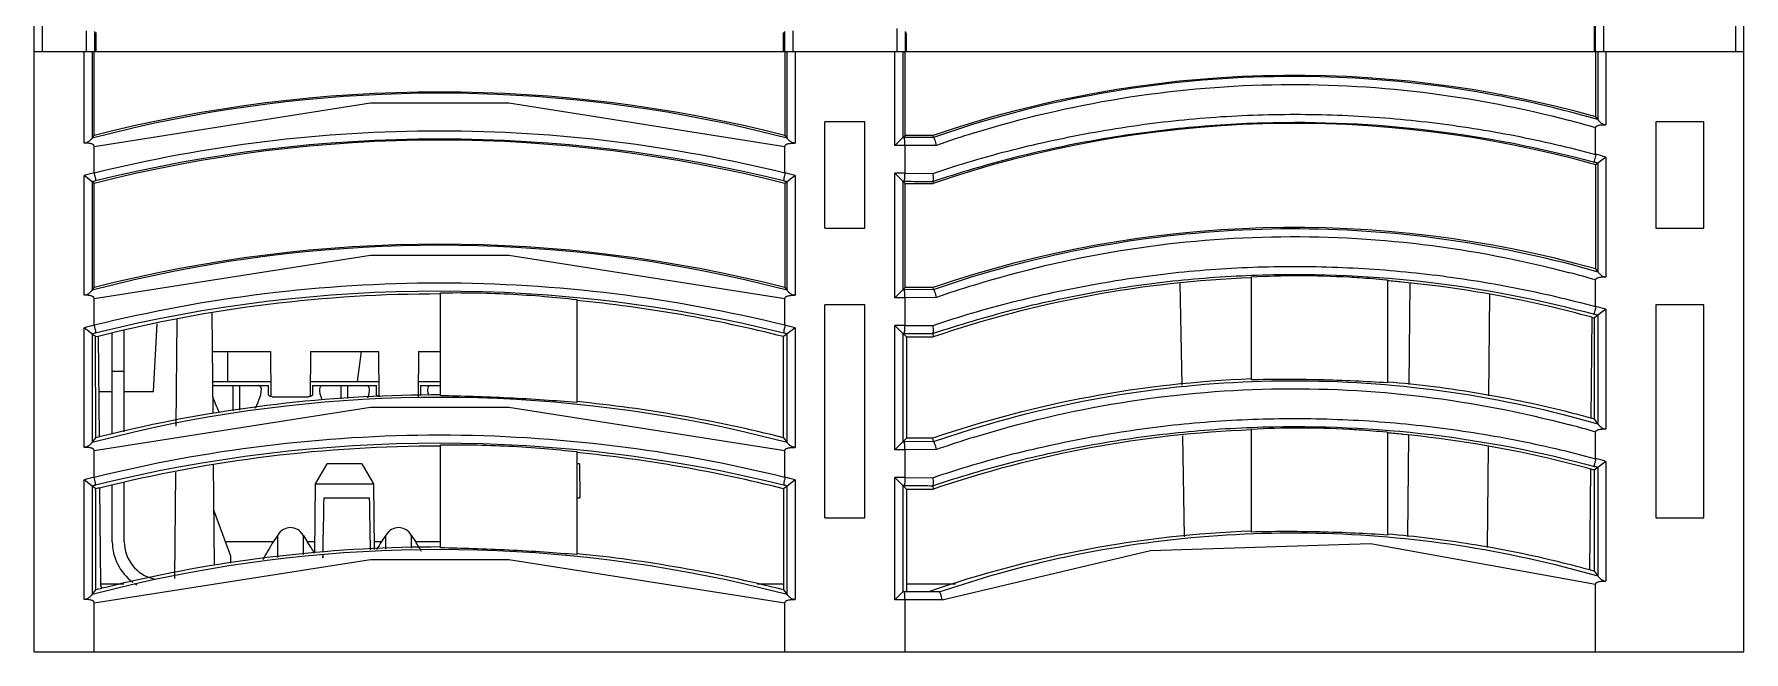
# Model space of a CAD drawing. Header units: millimetres. Extents: x 8.5 to 51.2, y 5.9 to 75.9.
# Drawn here: x 8.5 to 51.2, y 5.89 to 21.32 of the extents above; entities that cross this region are included whole.
import ezdxf

# ---------------------------------------------------------------- set-up
doc = ezdxf.new("R2010")
doc.units = ezdxf.units.MM
doc.header["$LTSCALE"] = 5.363944
doc.layers.get('0').update_dxf_attribs({"linetype": 'CONTINUOUS'})

msp = doc.modelspace()

# ---------------------------------------------------------------- linework, layer by layer
at = {"color": 7}
for p, q in [((50.997, 20.892), (50.997, 52.033)), ((51.197, 5.892), (51.197, 51.834)), ((8.497, 5.892), (8.497, 33.993)), ((8.697, 33.993), (8.697, 20.892)), ((47.461, 21.831), (47.461, 20.892)), ((47.494, 20.892), (47.494, 21.855)), ((47.694, 21.866), (47.694, 20.892)), ((9.8, 20.892), (9.8, 21.405)), ((10, 21.389), (10, 20.892)), ((10.033, 21.364), (10.033, 20.892)), ((27.211, 20.892), (27.211, 21.364)), ((27.244, 20.892), (27.244, 21.389)), ((27.444, 21.405), (27.444, 20.892)), ((30.05, 20.892), (30.05, 21.463)), ((30.251, 21.389), (30.25, 20.892)), ((30.283, 20.892), (30.283, 21.356)), ((8.497, 20.892), (51.197, 20.892)), ((9.743, 18.6), (9.743, 20.892)), ((9.943, 20.892), (9.943, 18.723)), ((9.997, 18.792), (9.997, 20.892)), ((27.247, 20.892), (27.247, 18.792)), ((27.301, 18.723), (27.301, 20.892)), ((27.501, 20.892), (27.501, 18.6)), ((29.993, 18.538), (29.993, 20.892)), ((30.193, 20.892), (30.193, 18.738)), ((30.247, 18.792), (30.247, 20.892)), ((47.497, 20.892), (47.497, 19.258)), ((47.551, 20.892), (47.551, 19.187)), ((47.751, 20.892), (47.751, 19.058)), ((20.35, 19.602), (27.247, 18.518)), ((47.55, 19.187), (46.878, 19.372)), ((47.497, 19.258), (47.551, 19.187)), ((9.943, 18.723), (9.997, 18.792)), ((10.994, 18.982), (9.944, 18.723)), ((27.301, 18.723), (26.25, 18.982)), ((27.247, 18.792), (27.301, 18.723)), ((29.247, 19.132), (28.247, 19.132)), ((28.247, 16.472), (28.247, 19.132)), ((29.247, 16.472), (29.247, 19.132)), ((30.193, 18.738), (30.247, 18.792)), ((30.947, 18.792), (30.247, 18.792)), ((30.955, 18.743), (30.947, 18.792)), ((31.936, 19.064), (30.955, 18.743)), ((47.497, 18.322), (47.497, 18.981)), ((50.197, 19.132), (48.997, 19.132)), ((48.997, 19.132), (48.997, 16.472)), ((50.197, 16.472), (50.197, 19.132)), ((9.997, 17.854), (9.997, 18.518)), ((27.247, 17.854), (27.247, 18.518)), ((30.193, 18.738), (29.993, 18.538)), ((30.247, 18.538), (29.993, 18.538)), ((30.193, 18.738), (30.224, 18.738)), ((30.957, 18.743), (30.224, 18.738)), ((31.03, 18.543), (30.247, 18.538)), ((30.247, 17.846), (30.247, 18.538)), ((47.509, 18.067), (47.497, 18.058)), ((47.497, 18.058), (47.497, 15.458)), ((47.551, 18.099), (47.509, 18.067)), ((47.751, 18.25), (47.551, 18.099)), ((47.551, 18.099), (47.551, 15.387)), ((47.751, 18.25), (47.751, 15.258)), ((9.943, 17.634), (9.743, 17.789)), ((9.743, 14.8), (9.743, 17.789)), ((9.943, 17.634), (9.943, 14.923)), ((9.997, 17.592), (9.943, 17.634)), ((9.997, 14.992), (9.997, 17.592)), ((27.301, 17.634), (27.247, 17.592)), ((27.247, 17.592), (27.247, 14.992)), ((27.501, 17.789), (27.301, 17.634)), ((27.301, 14.923), (27.301, 17.634)), ((27.501, 17.789), (27.501, 14.8)), ((30.247, 17.846), (29.993, 17.846)), ((29.993, 14.738), (29.993, 17.846)), ((30.193, 17.646), (29.993, 17.846)), ((30.224, 17.646), (30.193, 17.646)), ((30.193, 17.646), (30.247, 17.592)), ((30.193, 17.646), (30.193, 14.938)), ((30.247, 17.846), (30.948, 17.842)), ((30.247, 17.592), (30.947, 17.592)), ((30.247, 14.992), (30.247, 17.592)), ((30.939, 17.642), (30.947, 17.592)), ((28.247, 16.472), (29.247, 16.472)), ((48.997, 16.472), (50.197, 16.472)), ((20.35, 15.802), (27.247, 14.718)), ((46.878, 15.572), (47.55, 15.387)), ((47.497, 15.458), (47.551, 15.387)), ((9.943, 14.923), (9.997, 14.992)), ((10.994, 15.182), (9.944, 14.923)), ((27.301, 14.923), (26.25, 15.182)), ((27.247, 14.992), (27.301, 14.923)), ((30.247, 14.992), (30.193, 14.938)), ((30.947, 14.992), (30.247, 14.992)), ((30.955, 14.943), (30.947, 14.992)), ((30.955, 14.943), (31.936, 15.264)), ((37.113, 15.099), (37.157, 12.555)), ((38.897, 12.685), (38.897, 15.258)), ((42.269, 15.184), (42.297, 15.181)), ((42.297, 15.181), (42.297, 12.609)), ((42.842, 12.568), (42.864, 15.095)), ((47.497, 14.522), (47.497, 15.181)), ((9.997, 14.054), (9.997, 14.718)), ((18.647, 12.288), (18.647, 14.86)), ((22.047, 14.692), (22.047, 12.12)), ((27.247, 14.054), (27.247, 14.718)), ((29.247, 14.562), (28.247, 14.562)), ((28.247, 9.242), (28.247, 14.562)), ((29.247, 9.242), (29.247, 14.562)), ((30.193, 14.938), (29.993, 14.738)), ((30.247, 14.738), (29.993, 14.738)), ((30.193, 14.938), (30.224, 14.938)), ((30.957, 14.943), (30.224, 14.938)), ((31.03, 14.743), (30.247, 14.738)), ((30.247, 14.046), (30.247, 14.738)), ((44.844, 14.814), (44.822, 12.29)), ((50.197, 14.562), (48.997, 14.562)), ((48.997, 14.562), (48.997, 9.242)), ((50.197, 9.242), (50.197, 14.562)), ((12.056, 14.19), (12.033, 11.526)), ((12.936, 14.372), (12.958, 11.848)), ((47.4, 14.249), (47.378, 11.728)), ((47.4, 14.249), (47.443, 14.237)), ((47.443, 14.237), (47.462, 14.231)), ((47.462, 14.231), (47.461, 11.705)), ((47.491, 14.254), (47.462, 14.231)), ((47.551, 14.299), (47.491, 14.254)), ((47.751, 14.45), (47.551, 14.299)), ((47.551, 14.299), (47.551, 11.587)), ((47.751, 14.45), (47.751, 11.458)), ((9.973, 13.811), (9.743, 13.989)), ((9.743, 11), (9.743, 13.989)), ((9.943, 13.834), (9.943, 11.123)), ((10.032, 13.765), (9.973, 13.811)), ((10.032, 13.765), (10.098, 13.781)), ((10.033, 11.238), (10.032, 13.765)), ((10.098, 13.781), (10.12, 11.26)), ((10.447, 11.328), (10.447, 13.854)), ((10.747, 11.391), (10.747, 13.917)), ((11.476, 12.392), (11.569, 14.088)), ((27.211, 11.238), (27.212, 13.765)), ((27.301, 13.834), (27.212, 13.765)), ((27.501, 13.989), (27.301, 13.834)), ((27.301, 11.123), (27.301, 13.834)), ((27.501, 13.989), (27.501, 11)), ((30.247, 14.046), (29.993, 14.046)), ((29.993, 10.938), (29.993, 14.046)), ((30.193, 13.846), (29.993, 14.046)), ((30.224, 13.846), (30.193, 13.846)), ((30.193, 13.846), (30.282, 13.757)), ((30.193, 13.846), (30.193, 11.138)), ((30.247, 14.046), (30.948, 14.042)), ((30.282, 13.757), (30.953, 13.757)), ((30.282, 13.757), (30.283, 11.228)), ((30.939, 13.842), (30.953, 13.757)), ((12.945, 13.392), (14.397, 13.392)), ((13.323, 13.392), (13.326, 12.642)), ((14.397, 13.392), (14.407, 12.264)), ((15.397, 13.392), (15.387, 12.264)), ((15.397, 13.392), (17.097, 13.392)), ((16.662, 13.392), (16.562, 12.642)), ((17.097, 13.392), (17.107, 12.264)), ((18.097, 13.392), (18.087, 12.264)), ((18.097, 13.392), (18.647, 13.392)), ((10.747, 12.892), (10.447, 12.892)), ((10.11, 12.392), (10.447, 12.392)), ((10.747, 12.392), (11.476, 12.392)), ((12.951, 12.642), (14.404, 12.642)), ((12.952, 12.542), (14.347, 12.542)), ((13.468, 11.91), (13.468, 12.542)), ((13.626, 12.542), (13.626, 11.93)), ((14.347, 12.316), (14.347, 12.542)), ((15.39, 12.642), (17.104, 12.642)), ((15.447, 12.542), (17.047, 12.542)), ((15.447, 12.542), (15.447, 12.316)), ((16.168, 12.21), (16.168, 12.542)), ((16.326, 12.542), (16.326, 12.217)), ((17.047, 12.316), (17.047, 12.542)), ((18.09, 12.642), (18.647, 12.642)), ((18.147, 12.542), (18.647, 12.542)), ((18.147, 12.542), (18.147, 12.316)), ((14.447, 12.265), (15.347, 12.265)), ((20.35, 12.002), (27.247, 10.918)), ((46.878, 11.772), (47.55, 11.587)), ((47.461, 11.705), (47.551, 11.587)), ((9.943, 11.123), (10.033, 11.238)), ((10.994, 11.382), (9.944, 11.123)), ((10.12, 11.26), (10.033, 11.238)), ((27.301, 11.123), (26.25, 11.382)), ((27.211, 11.238), (27.301, 11.123)), ((29.993, 10.938), (30.193, 11.138)), ((30.283, 11.228), (30.193, 11.138)), ((30.193, 11.138), (30.224, 11.138)), ((30.957, 11.143), (30.224, 11.138)), ((30.941, 11.228), (30.283, 11.228)), ((30.955, 11.143), (30.941, 11.228)), ((30.955, 11.143), (31.936, 11.464)), ((37.179, 11.286), (37.223, 8.761)), ((38.897, 8.885), (38.897, 11.458)), ((42.269, 11.384), (42.297, 11.381)), ((42.297, 11.381), (42.297, 8.809)), ((42.809, 8.773), (42.831, 11.298)), ((47.497, 10.722), (47.497, 11.381)), ((9.997, 10.254), (9.997, 10.918)), ((18.647, 8.488), (18.647, 11.06)), ((22.047, 10.892), (22.047, 8.32)), ((27.247, 10.254), (27.247, 10.918)), ((30.247, 10.938), (29.993, 10.938)), ((31.03, 10.943), (30.247, 10.938)), ((30.247, 10.246), (30.247, 10.938)), ((44.811, 11.02), (44.789, 8.497)), ((12.023, 10.382), (12, 7.722)), ((12.969, 10.576), (12.991, 8.054)), ((15.521, 10.092), (15.815, 10.592)), ((16.679, 10.592), (15.815, 10.592)), ((16.679, 10.592), (16.973, 10.092)), ((22.119, 10.592), (22.047, 10.592)), ((22.119, 10.592), (22.127, 9.742)), ((47.367, 10.457), (47.345, 7.938)), ((47.442, 10.436), (47.461, 10.431)), ((47.461, 10.431), (47.46, 7.907)), ((47.491, 10.453), (47.461, 10.431)), ((47.551, 10.499), (47.491, 10.453)), ((47.751, 10.65), (47.551, 10.499)), ((47.551, 10.499), (47.551, 7.787)), ((47.751, 10.65), (47.751, 7.658)), ((9.943, 10.034), (9.743, 10.189)), ((9.743, 7.2), (9.743, 10.189)), ((9.943, 10.034), (9.943, 7.323)), ((10.003, 9.987), (9.943, 10.034)), ((10.033, 9.964), (10.003, 9.987)), ((10.034, 7.439), (10.033, 9.964)), ((10.131, 9.989), (10.152, 7.59)), ((10.447, 8.642), (10.447, 10.054)), ((10.747, 8.642), (10.747, 10.117)), ((15.505, 8.361), (15.521, 10.092)), ((15.521, 10.092), (16.973, 10.092)), ((16.973, 10.092), (16.988, 8.445)), ((27.211, 9.964), (27.21, 7.439)), ((27.301, 10.034), (27.211, 9.964)), ((27.501, 10.189), (27.301, 10.034)), ((27.301, 7.323), (27.301, 10.034)), ((27.501, 10.189), (27.501, 7.2)), ((30.247, 10.246), (29.993, 10.246)), ((29.993, 7.192), (29.993, 10.246)), ((30.193, 10.046), (29.993, 10.246)), ((30.224, 10.046), (30.193, 10.046)), ((30.193, 10.046), (30.283, 9.956)), ((30.193, 10.046), (30.193, 7.392)), ((30.247, 10.246), (30.948, 10.242)), ((30.283, 9.956), (30.953, 9.956)), ((30.283, 9.956), (30.284, 7.392)), ((30.939, 10.042), (30.953, 9.956)), ((12.979, 9.44), (13.397, 8.292)), ((15.737, 9.742), (16.875, 9.742)), ((22.047, 9.742), (22.127, 9.742)), ((28.247, 9.242), (29.247, 9.242)), ((48.997, 9.242), (50.197, 9.242)), ((13.268, 8.646), (14.475, 8.646)), ((14.58, 8.809), (14.475, 8.646)), ((14.58, 8.248), (14.58, 8.809)), ((15.214, 8.809), (15.319, 8.646)), ((15.214, 8.809), (15.214, 8.326)), ((15.319, 8.646), (15.508, 8.646)), ((16.986, 8.646), (17.175, 8.646)), ((17.28, 8.809), (17.175, 8.646)), ((17.28, 8.456), (17.28, 8.809)), ((17.914, 8.809), (18.019, 8.646)), ((17.914, 8.809), (17.914, 8.481)), ((18.019, 8.646), (18.647, 8.646)), ((41.869, 8.594), (47.497, 7.581)), ((13.397, 8.292), (13.397, 8.104)), ((15.709, 8.238), (15.711, 8.316)), ((15.711, 8.239), (15.711, 8.316)), ((20.35, 8.202), (27.247, 7.118)), ((31.098, 7.392), (32.365, 7.791)), ((46.449, 8.081), (47.55, 7.787)), ((47.46, 7.907), (47.49, 7.867)), ((47.49, 7.867), (47.551, 7.787)), ((9.943, 7.323), (10.034, 7.439)), ((10.994, 7.582), (9.944, 7.323)), ((10.152, 7.59), (10.733, 7.59)), ((27.301, 7.323), (26.25, 7.582)), ((26.553, 7.589), (27.21, 7.589)), ((27.21, 7.439), (27.301, 7.323)), ((29.993, 7.192), (30.193, 7.392)), ((31.098, 7.392), (30.193, 7.392)), ((30.284, 7.589), (31.507, 7.589)), ((47.497, 5.892), (47.497, 7.581)), ((9.997, 5.892), (9.997, 7.118)), ((27.247, 5.892), (27.247, 7.118)), ((31.172, 7.192), (29.993, 7.192)), ((30.247, 5.892), (30.247, 7.192)), ((8.497, 5.892), (51.197, 5.892))]:
    msp.add_line(p, q, dxfattribs=at)
for points in [[(9.997, 18.518), (16.894, 19.602), (20.35, 19.602)], [(9.997, 14.718), (16.894, 15.802), (20.35, 15.802)], [(9.997, 10.918), (16.894, 12.002), (20.35, 12.002)], [(31.172, 7.192), (36.38, 8.426), (41.869, 8.594)], [(9.997, 7.118), (16.894, 8.202), (20.35, 8.202)]]:
    msp.add_lwpolyline(points, dxfattribs=at)
for centre, radius, start, end in [((39.972, -7.608), 27.9, 74.3527, 108.8732), ((39.951, -7.09), 27.354, 75.3311, 89.9563), ((18.622, -15.046), 34.92, 75.7003, 104.2997), ((18.622, -14.235), 34.082, 77.067, 102.9331), ((39.972, -8.808), 27.9, 74.3527, 108.8732), ((39.968, -6.901), 26.968, 107.2455, 109.354), ((39.941, -6.842), 26.906, 73.6897, 75.1107), ((18.622, -16.246), 34.92, 75.7003, 104.2997), ((18.622, -17.122), 35.823, 76.1112, 103.8888), ((39.972, -8.808), 27.954, 74.269, 74.4485), ((39.972, -8.808), 28.154, 73.9607, 74.4973), ((18.622, -16.246), 35.174, 104.1943, 104.6211), ((18.622, -16.246), 34.974, 104.2332, 104.3682), ((18.622, -16.246), 34.974, 75.6318, 75.7668), ((18.622, -16.246), 35.174, 75.3789, 75.8057), ((39.972, -11.408), 27.9, 74.3527, 108.8732), ((18.622, -18.846), 34.92, 75.7003, 104.2997), ((18.622, -18.035), 34.082, 77.067, 102.9331), ((39.968, -10.701), 26.968, 107.2473, 109.354), ((39.956, -12.797), 28.055, 84.4718, 85.2127), ((39.988, -12.509), 27.765, 76.8287, 84.4811), ((39.941, -10.642), 26.906, 73.6897, 75.1109), ((18.622, -20.922), 35.823, 76.1112, 103.8888), ((39.937, -12.726), 27.988, 74.5352, 76.8278), ((39.972, -12.608), 28.154, 73.9607, 74.4973), ((39.972, -12.608), 27.954, 74.269, 74.4485), ((18.622, -20.046), 35.174, 104.1943, 104.6211), ((18.622, -20.046), 34.974, 104.2332, 104.3682), ((18.622, -20.046), 34.974, 75.6318, 75.7668), ((18.622, -20.046), 35.174, 75.3789, 75.8057), ((18.622, -21.835), 34.082, 77.067, 102.9331), ((39.941, -14.442), 26.906, 73.6897, 75.1109), ((39.923, -15.39), 28.125, 74.6303, 75.6413), ((39.972, -15.213), 27.941, 74.4532, 74.6306), ((18.72, -23.045), 35.367, 102.6477, 104.0736), ((39.968, -14.501), 26.968, 107.2473, 109.354), ((39.956, -16.593), 28.05, 84.4393, 85.2126), ((39.988, -16.31), 27.765, 76.855, 84.4481), ((18.622, -24.722), 35.823, 76.1112, 103.8888), ((39.937, -16.526), 27.987, 74.6053, 76.8544), ((39.972, -16.408), 28.154, 73.9607, 74.4973), ((18.622, -23.846), 35.174, 104.1943, 104.6211), ((18.622, -23.846), 35.174, 75.3789, 75.8057), ((39.972, -16.402), 27.858, 74.445, 74.6066), ((39.972, -16.408), 27.954, 74.269, 74.4485), ((18.622, -23.846), 34.974, 104.2332, 104.3682), ((18.622, -23.837), 34.875, 104.0903, 104.2566), ((18.622, -23.846), 34.974, 75.6318, 75.7668), ((11.697, 8.642), 1.25, 180, 233.9555), ((11.697, 8.642), 0.95, 180, 257.0378), ((18.622, -25.635), 34.082, 77.067, 102.9331), ((39.933, -19.154), 28.088, 74.7006, 76.5456), ((39.972, -19.013), 27.942, 74.4555, 74.7014), ((18.622, -26.453), 34.963, 103.9583, 104.2188), ((10.352, 7.592), 0.2, 180.5, 214.7314), ((18.72, -26.845), 35.368, 102.646, 103.9589), ((11.697, 8.642), 1.25, 237.37, 239.3977)]:
    msp.add_arc(centre, radius, start, end, dxfattribs=at)
for centre, major_axis, ratio, start_param, end_param in [((39.972, -12.602), (0, 27.859), 1, 0.038596, 0.329685), ((18.622, -20.038), (0, 34.877), 1, -0.248844, -0.098361), ((14.303, 10.742), (-1.347, 1.785), 0.169954, -0.12757, 0.027961), ((12.791, 10.742), (1.347, 1.785), 0.169954, -0.684057, 0.12757), ((17.003, 10.742), (-1.347, 1.785), 0.169954, -0.12757, 0.510358), ((15.491, 10.742), (1.347, 1.785), 0.169954, -0.462621, 0.12757), ((19.703, 10.742), (-1.347, 1.785), 0.169954, -0.12757, 0.39256), ((39.972, -15.214), (0, 27.942), 1, 0.038481, 0.329112), ((14.303, 10.742), (-1.347, 1.785), 0.169954, 0.425641, 0.76396), ((18.622, -22.654), (0, 34.964), 1, 6.034989, 6.185069), ((39.972, -16.402), (0, 27.858), 1, 0.038597, 0.32969), ((18.622, -23.838), (0, 34.876), 1, -0.248825, -0.098364), ((14.897, 8.518), (0, 0.477), 0.838584, -0.916298, 0.916298), ((17.597, 8.518), (0, 0.477), 0.838584, -0.916298, 0.916298), ((15.16, 9.142), (1.091, 1.44), 0.152725, -4.248192, -3.89033), ((14.634, 9.142), (-1.091, 1.44), 0.152725, -2.255861, -2.034993), ((17.86, 9.142), (1.091, 1.44), 0.152725, -4.248192, -4.095796), ((17.334, 9.142), (-1.091, 1.44), 0.152725, -2.222838, -2.034993), ((39.972, -19.014), (0, 27.943), 1, 0.03848, 0.333162), ((18.622, -26.454), (0, 34.965), 1, 6.035021, 6.185072)]:
    msp.add_ellipse(centre, major_axis=major_axis, ratio=ratio, start_param=start_param, end_param=end_param, dxfattribs=at)
for points, knots in [([(39.972, 20.264), (38.609, 20.265), (35.889, 20.064), (33.23, 19.46), (31.936, 19.064)], [0, 0, 0, 0, 0.501901, 1, 1, 1, 1]), ([(31.972, 18.854), (33.168, 19.226), (35.626, 19.804), (39.398, 20.148), (43.176, 19.958), (45.649, 19.481), (46.854, 19.161)], [0, 0, 0, 0, 0.24931, 0.500619, 0.751618, 1, 1, 1, 1]), ([(30.948, 17.842), (31.275, 17.956), (31.936, 18.168), (32.944, 18.441), (33.964, 18.678), (34.996, 18.883), (36.036, 19.05), (37.084, 19.179), (38.138, 19.267), (39.547, 19.332), (41.309, 19.314), (43.408, 19.139), (45.476, 18.812), (46.83, 18.496), (47.497, 18.315)], [0, 0, 0, 0, 0.061849, 0.123997, 0.186396, 0.248984, 0.311728, 0.374607, 0.437577, 0.50058, 0.626456, 0.751879, 0.876509, 1, 1, 1, 1]), ([(27.247, 17.848), (25.847, 18.193), (22.986, 18.722), (18.622, 18.992), (14.258, 18.722), (11.397, 18.193), (9.997, 17.848)], [0, 0, 0, 0, 0.248395, 0.5, 0.751605, 1, 1, 1, 1]), ([(30.939, 17.642), (31.596, 17.862), (32.932, 18.257), (34.981, 18.702), (37.067, 18.995), (39.874, 19.181), (43.379, 19.022), (46.129, 18.486), (47.467, 18.123)], [0, 0, 0, 0, 0.124032, 0.24905, 0.374691, 0.5007, 0.751949, 1, 1, 1, 1]), ([(47.497, 18.981), (47.497, 18.987), (47.499, 18.999), (47.51, 19.014), (47.524, 19.026), (47.545, 19.037), (47.573, 19.046), (47.608, 19.053), (47.644, 19.057), (47.691, 19.059), (47.727, 19.059), (47.751, 19.058)], [0, 0, 0, 0, 0.062527, 0.125069, 0.187643, 0.250188, 0.375107, 0.500081, 0.625066, 0.750055, 1, 1, 1, 1]), ([(47.551, 19.188), (47.551, 19.187), (47.553, 19.184), (47.556, 19.179), (47.562, 19.172), (47.572, 19.16), (47.588, 19.143), (47.611, 19.121), (47.638, 19.098), (47.671, 19.077), (47.709, 19.062), (47.737, 19.058), (47.751, 19.058)], [0, 0, 0, 0, 0.012023, 0.03729, 0.072799, 0.117342, 0.228366, 0.360008, 0.505851, 0.662489, 0.828114, 1, 1, 1, 1]), ([(9.943, 18.723), (9.943, 18.722), (9.941, 18.72), (9.938, 18.715), (9.932, 18.709), (9.922, 18.697), (9.906, 18.68), (9.883, 18.659), (9.856, 18.637), (9.811, 18.61), (9.771, 18.6), (9.743, 18.6)], [0, 0, 0, 0, 0.011109, 0.035331, 0.070695, 0.115214, 0.225583, 0.357395, 0.50345, 0.660615, 1, 1, 1, 1]), ([(9.997, 18.518), (9.997, 18.524), (9.995, 18.536), (9.984, 18.551), (9.97, 18.563), (9.949, 18.574), (9.921, 18.584), (9.886, 18.592), (9.851, 18.596), (9.803, 18.6), (9.767, 18.6), (9.743, 18.6)], [0, 0, 0, 0, 0.062529, 0.125059, 0.187624, 0.250165, 0.37509, 0.500067, 0.625056, 0.750048, 1, 1, 1, 1]), ([(27.247, 18.518), (27.247, 18.524), (27.249, 18.536), (27.26, 18.551), (27.274, 18.563), (27.295, 18.574), (27.323, 18.584), (27.358, 18.592), (27.394, 18.596), (27.441, 18.6), (27.477, 18.6), (27.501, 18.6)], [0, 0, 0, 0, 0.062529, 0.125058, 0.187625, 0.250164, 0.37509, 0.500067, 0.625056, 0.750048, 1, 1, 1, 1]), ([(27.501, 18.6), (27.473, 18.6), (27.433, 18.61), (27.388, 18.637), (27.361, 18.659), (27.338, 18.68), (27.322, 18.697), (27.312, 18.709), (27.306, 18.715), (27.303, 18.72), (27.301, 18.722), (27.301, 18.723)], [0, 0, 0, 0, 0.339388, 0.496552, 0.642603, 0.774411, 0.884782, 0.929304, 0.964669, 0.988892, 1, 1, 1, 1]), ([(30.247, 18.538), (30.247, 18.563), (30.246, 18.6), (30.243, 18.647), (30.24, 18.676), (30.237, 18.701), (30.233, 18.72), (30.23, 18.731), (30.226, 18.738), (30.224, 18.738)], [0, 0, 0, 0, 0.371238, 0.540312, 0.688824, 0.812113, 0.905989, 0.968225, 1, 1, 1, 1]), ([(30.955, 18.743), (30.955, 18.743), (30.956, 18.743), (30.956, 18.743), (30.957, 18.743)], [0, 0, 0, 0, 0.090827, 1, 1, 1, 1]), ([(31.03, 18.543), (31.028, 18.568), (31.017, 18.615), (30.998, 18.676), (30.982, 18.717), (30.968, 18.737), (30.96, 18.742), (30.957, 18.743)], [0, 0, 0, 0, 0.350994, 0.660932, 0.882406, 0.953029, 1, 1, 1, 1]), ([(47.498, 18.321), (47.495, 18.296), (47.486, 18.25), (47.467, 18.198), (47.463, 18.162), (47.463, 18.145), (47.464, 18.134), (47.465, 18.128), (47.466, 18.125), (47.466, 18.123), (47.467, 18.123)], [0, 0, 0, 0, 0.371972, 0.688836, 0.812655, 0.908596, 0.944624, 0.972117, 0.990685, 1, 1, 1, 1]), ([(9.996, 17.854), (9.998, 17.841), (10.001, 17.816), (10.009, 17.78), (10.018, 17.748), (10.025, 17.718), (10.027, 17.694), (10.027, 17.674), (10.026, 17.662), (10.025, 17.655), (10.023, 17.654)], [0, 0, 0, 0, 0.189107, 0.371835, 0.540423, 0.688547, 0.81215, 0.907344, 0.969483, 1, 1, 1, 1]), ([(27.248, 17.854), (27.245, 17.829), (27.239, 17.792), (27.226, 17.748), (27.219, 17.719), (27.217, 17.694), (27.217, 17.674), (27.218, 17.662), (27.219, 17.655), (27.221, 17.654)], [0, 0, 0, 0, 0.371572, 0.540125, 0.68824, 0.811993, 0.907222, 0.969401, 1, 1, 1, 1]), ([(30.224, 17.646), (30.226, 17.646), (30.23, 17.653), (30.233, 17.664), (30.237, 17.683), (30.24, 17.708), (30.243, 17.737), (30.246, 17.784), (30.247, 17.821), (30.247, 17.846)], [0, 0, 0, 0, 0.031779, 0.094015, 0.187884, 0.311166, 0.459673, 0.628746, 1, 1, 1, 1]), ([(30.224, 17.646), (30.283, 17.646), (30.522, 17.644), (30.76, 17.643), (30.939, 17.642)], [0, 0, 0, 0, 0.248797, 1, 1, 1, 1]), ([(30.939, 17.642), (30.941, 17.643), (30.944, 17.647), (30.946, 17.653), (30.949, 17.661), (30.952, 17.669), (30.956, 17.684), (30.96, 17.706), (30.958, 17.736), (30.955, 17.782), (30.951, 17.817), (30.948, 17.842)], [0, 0, 0, 0, 0.036811, 0.064511, 0.101855, 0.148711, 0.203202, 0.32882, 0.47389, 0.637623, 1, 1, 1, 1]), ([(31.936, 15.264), (33.138, 15.632), (35.606, 16.206), (39.393, 16.547), (43.184, 16.36), (45.667, 15.889), (46.878, 15.572)], [0, 0, 0, 0, 0.249439, 0.500735, 0.751674, 1, 1, 1, 1]), ([(31.972, 15.054), (33.168, 15.426), (35.625, 16.004), (39.397, 16.348), (43.176, 16.158), (45.648, 15.682), (46.854, 15.361)], [0, 0, 0, 0, 0.24931, 0.500619, 0.751617, 1, 1, 1, 1]), ([(30.948, 14.042), (31.275, 14.156), (31.936, 14.368), (32.944, 14.641), (33.964, 14.878), (34.996, 15.083), (36.036, 15.25), (37.084, 15.379), (38.138, 15.467), (39.547, 15.532), (41.309, 15.514), (43.408, 15.339), (45.476, 15.012), (46.83, 14.696), (47.497, 14.515)], [0, 0, 0, 0, 0.061849, 0.123997, 0.186396, 0.248984, 0.311728, 0.374607, 0.437577, 0.50058, 0.626456, 0.751879, 0.876509, 1, 1, 1, 1]), ([(47.551, 15.388), (47.551, 15.387), (47.553, 15.384), (47.556, 15.379), (47.562, 15.372), (47.572, 15.36), (47.588, 15.343), (47.611, 15.321), (47.638, 15.298), (47.671, 15.277), (47.709, 15.262), (47.737, 15.258), (47.751, 15.258)], [0, 0, 0, 0, 0.012023, 0.03729, 0.072799, 0.117342, 0.228366, 0.360008, 0.505851, 0.662488, 0.828114, 1, 1, 1, 1]), ([(27.247, 14.048), (25.847, 14.393), (22.986, 14.922), (18.622, 15.192), (14.258, 14.922), (11.397, 14.393), (9.997, 14.048)], [0, 0, 0, 0, 0.248395, 0.5, 0.751605, 1, 1, 1, 1]), ([(30.939, 13.842), (31.596, 14.062), (32.932, 14.457), (34.981, 14.902), (37.067, 15.195), (39.874, 15.381), (43.379, 15.222), (46.129, 14.686), (47.467, 14.323)], [0, 0, 0, 0, 0.124032, 0.24905, 0.374691, 0.5007, 0.751949, 1, 1, 1, 1]), ([(38.897, 15.258), (39.289, 15.28), (40.105, 15.302), (40.922, 15.28), (41.345, 15.256)], [0, 0, 0, 0, 0.480846, 1, 1, 1, 1]), ([(41.345, 15.256), (41.426, 15.251), (41.735, 15.232), (42.043, 15.207), (42.269, 15.184)], [0, 0, 0, 0, 0.26329, 1, 1, 1, 1]), ([(47.497, 15.181), (47.497, 15.187), (47.499, 15.199), (47.51, 15.214), (47.524, 15.226), (47.545, 15.237), (47.573, 15.246), (47.608, 15.253), (47.644, 15.257), (47.691, 15.259), (47.727, 15.259), (47.751, 15.258)], [0, 0, 0, 0, 0.062527, 0.125069, 0.187643, 0.250188, 0.375107, 0.500081, 0.625066, 0.750055, 1, 1, 1, 1]), ([(9.943, 14.923), (9.943, 14.922), (9.941, 14.92), (9.938, 14.915), (9.932, 14.909), (9.922, 14.897), (9.906, 14.88), (9.883, 14.859), (9.856, 14.837), (9.811, 14.81), (9.771, 14.8), (9.743, 14.8)], [0, 0, 0, 0, 0.011109, 0.035331, 0.070695, 0.115214, 0.225583, 0.357395, 0.50345, 0.660615, 1, 1, 1, 1]), ([(9.997, 14.718), (9.997, 14.724), (9.995, 14.736), (9.984, 14.751), (9.97, 14.763), (9.949, 14.774), (9.921, 14.784), (9.886, 14.792), (9.851, 14.796), (9.803, 14.8), (9.767, 14.8), (9.743, 14.8)], [0, 0, 0, 0, 0.062529, 0.125059, 0.187624, 0.250165, 0.37509, 0.500067, 0.625056, 0.750048, 1, 1, 1, 1]), ([(10.098, 13.781), (11.493, 14.133), (14.329, 14.666), (17.209, 14.84), (18.647, 14.839)], [0, 0, 0, 0, 0.5, 1, 1, 1, 1]), ([(18.647, 14.86), (18.917, 14.865), (19.485, 14.865), (20.35, 14.836), (21.213, 14.779), (21.778, 14.723), (22.047, 14.692)], [0, 0, 0, 0, 0.238201, 0.499935, 0.76163, 1, 1, 1, 1]), ([(27.247, 14.718), (27.247, 14.724), (27.249, 14.736), (27.26, 14.751), (27.274, 14.763), (27.295, 14.774), (27.323, 14.784), (27.358, 14.792), (27.394, 14.796), (27.441, 14.8), (27.477, 14.8), (27.501, 14.8)], [0, 0, 0, 0, 0.062529, 0.125058, 0.187625, 0.250164, 0.37509, 0.500067, 0.625056, 0.750048, 1, 1, 1, 1]), ([(27.501, 14.8), (27.473, 14.8), (27.433, 14.81), (27.388, 14.837), (27.361, 14.859), (27.338, 14.88), (27.322, 14.897), (27.312, 14.909), (27.306, 14.915), (27.303, 14.92), (27.301, 14.922), (27.301, 14.923)], [0, 0, 0, 0, 0.339388, 0.496552, 0.642603, 0.774411, 0.884782, 0.929304, 0.964669, 0.988892, 1, 1, 1, 1]), ([(30.247, 14.738), (30.247, 14.763), (30.246, 14.8), (30.243, 14.847), (30.24, 14.876), (30.237, 14.901), (30.233, 14.92), (30.23, 14.931), (30.226, 14.938), (30.224, 14.938)], [0, 0, 0, 0, 0.371238, 0.540312, 0.688824, 0.812113, 0.905989, 0.968225, 1, 1, 1, 1]), ([(30.955, 14.943), (30.955, 14.943), (30.956, 14.943), (30.956, 14.943), (30.957, 14.943)], [0, 0, 0, 0, 0.090827, 1, 1, 1, 1]), ([(31.03, 14.743), (31.028, 14.768), (31.017, 14.815), (30.998, 14.876), (30.982, 14.917), (30.968, 14.937), (30.96, 14.942), (30.957, 14.943)], [0, 0, 0, 0, 0.350994, 0.660932, 0.882406, 0.953029, 1, 1, 1, 1]), ([(47.498, 14.521), (47.495, 14.496), (47.486, 14.45), (47.467, 14.398), (47.463, 14.362), (47.463, 14.345), (47.464, 14.334), (47.465, 14.328), (47.466, 14.325), (47.466, 14.323), (47.467, 14.323)], [0, 0, 0, 0, 0.371972, 0.688836, 0.812654, 0.908596, 0.944624, 0.972116, 0.990685, 1, 1, 1, 1]), ([(9.996, 14.054), (9.998, 14.041), (10.001, 14.016), (10.009, 13.98), (10.018, 13.948), (10.025, 13.918), (10.027, 13.894), (10.027, 13.874), (10.026, 13.862), (10.025, 13.855), (10.023, 13.854)], [0, 0, 0, 0, 0.189107, 0.371835, 0.540423, 0.688547, 0.81215, 0.907344, 0.969483, 1, 1, 1, 1]), ([(27.248, 14.054), (27.245, 14.029), (27.239, 13.992), (27.226, 13.948), (27.219, 13.919), (27.217, 13.894), (27.217, 13.874), (27.218, 13.862), (27.219, 13.855), (27.221, 13.854)], [0, 0, 0, 0, 0.371572, 0.540125, 0.68824, 0.811992, 0.907222, 0.969401, 1, 1, 1, 1]), ([(30.224, 13.846), (30.226, 13.846), (30.23, 13.853), (30.233, 13.864), (30.237, 13.883), (30.24, 13.908), (30.243, 13.937), (30.246, 13.984), (30.247, 14.021), (30.247, 14.046)], [0, 0, 0, 0, 0.031779, 0.094015, 0.187884, 0.311166, 0.459673, 0.628746, 1, 1, 1, 1]), ([(30.224, 13.846), (30.283, 13.846), (30.522, 13.844), (30.76, 13.843), (30.939, 13.842)], [0, 0, 0, 0, 0.248797, 1, 1, 1, 1]), ([(30.939, 13.842), (30.941, 13.843), (30.944, 13.847), (30.946, 13.853), (30.949, 13.861), (30.952, 13.869), (30.956, 13.884), (30.96, 13.906), (30.958, 13.936), (30.955, 13.982), (30.951, 14.017), (30.948, 14.042)], [0, 0, 0, 0, 0.036811, 0.064512, 0.101856, 0.148711, 0.203203, 0.328821, 0.473891, 0.637623, 1, 1, 1, 1]), ([(31.936, 11.464), (33.138, 11.832), (35.606, 12.406), (39.393, 12.747), (43.184, 12.56), (45.667, 12.089), (46.878, 11.772)], [0, 0, 0, 0, 0.249439, 0.500735, 0.751674, 1, 1, 1, 1]), ([(31.972, 11.254), (33.168, 11.626), (35.625, 12.204), (39.397, 12.548), (43.176, 12.358), (45.648, 11.882), (46.854, 11.561)], [0, 0, 0, 0, 0.24931, 0.500619, 0.751617, 1, 1, 1, 1]), ([(42.297, 12.609), (42.027, 12.627), (41.461, 12.659), (40.598, 12.689), (39.734, 12.698), (39.167, 12.691), (38.897, 12.685)], [0, 0, 0, 0, 0.238275, 0.500019, 0.761778, 1, 1, 1, 1]), ([(46.898, 11.856), (46.144, 12.049), (44.619, 12.372), (43.073, 12.566), (42.297, 12.631)], [0, 0, 0, 0, 0.500003, 1, 1, 1, 1]), ([(18.647, 12.31), (17.359, 12.311), (14.78, 12.172), (12.234, 11.746), (10.977, 11.464)], [0, 0, 0, 0, 0.499994, 1, 1, 1, 1]), ([(14.447, 12.265), (14.434, 12.265), (14.41, 12.267), (14.382, 12.276), (14.364, 12.287), (14.355, 12.296), (14.349, 12.306), (14.347, 12.312), (14.347, 12.316)], [0, 0, 0, 0, 0.318031, 0.602125, 0.723425, 0.828839, 0.919519, 1, 1, 1, 1]), ([(15.447, 12.316), (15.447, 12.312), (15.446, 12.306), (15.439, 12.296), (15.43, 12.287), (15.412, 12.276), (15.384, 12.267), (15.36, 12.265), (15.347, 12.265)], [0, 0, 0, 0, 0.080482, 0.171163, 0.276578, 0.397877, 0.681969, 1, 1, 1, 1]), ([(17.147, 12.265), (17.134, 12.265), (17.11, 12.267), (17.082, 12.276), (17.064, 12.287), (17.055, 12.296), (17.049, 12.306), (17.047, 12.312), (17.047, 12.316)], [0, 0, 0, 0, 0.318031, 0.602125, 0.723425, 0.828839, 0.919519, 1, 1, 1, 1]), ([(22.047, 12.12), (21.777, 12.141), (21.212, 12.184), (20.348, 12.234), (19.485, 12.269), (18.917, 12.283), (18.647, 12.288)], [0, 0, 0, 0, 0.238305, 0.500032, 0.761779, 1, 1, 1, 1]), ([(30.939, 10.042), (31.596, 10.262), (32.932, 10.657), (34.981, 11.102), (37.067, 11.395), (39.874, 11.581), (43.379, 11.422), (46.129, 10.886), (47.467, 10.523)], [0, 0, 0, 0, 0.124032, 0.24905, 0.374691, 0.5007, 0.751949, 1, 1, 1, 1]), ([(30.948, 10.242), (31.275, 10.356), (31.936, 10.568), (32.944, 10.841), (33.964, 11.078), (34.996, 11.283), (36.036, 11.45), (37.084, 11.579), (38.138, 11.667), (39.547, 11.732), (41.309, 11.714), (43.408, 11.539), (45.476, 11.212), (46.83, 10.896), (47.497, 10.715)], [0, 0, 0, 0, 0.061849, 0.123997, 0.186396, 0.248984, 0.311728, 0.374607, 0.437577, 0.50058, 0.626456, 0.751879, 0.876509, 1, 1, 1, 1]), ([(47.551, 11.588), (47.551, 11.587), (47.553, 11.584), (47.556, 11.579), (47.562, 11.572), (47.572, 11.56), (47.588, 11.543), (47.611, 11.521), (47.638, 11.498), (47.671, 11.477), (47.709, 11.462), (47.737, 11.458), (47.751, 11.458)], [0, 0, 0, 0, 0.012023, 0.03729, 0.072799, 0.117342, 0.228366, 0.360008, 0.505851, 0.662488, 0.828114, 1, 1, 1, 1]), ([(9.943, 11.123), (9.943, 11.122), (9.941, 11.12), (9.938, 11.115), (9.932, 11.109), (9.922, 11.097), (9.906, 11.08), (9.883, 11.059), (9.856, 11.037), (9.811, 11.01), (9.771, 11), (9.743, 11)], [0, 0, 0, 0, 0.011109, 0.035331, 0.070695, 0.115214, 0.225583, 0.357395, 0.50345, 0.660615, 1, 1, 1, 1]), ([(27.247, 10.248), (25.847, 10.593), (22.986, 11.122), (18.622, 11.392), (14.258, 11.122), (11.397, 10.593), (9.997, 10.248)], [0, 0, 0, 0, 0.248395, 0.5, 0.751605, 1, 1, 1, 1]), ([(27.501, 11), (27.473, 11), (27.433, 11.01), (27.388, 11.037), (27.361, 11.059), (27.338, 11.08), (27.322, 11.097), (27.312, 11.109), (27.306, 11.115), (27.303, 11.12), (27.301, 11.122), (27.301, 11.123)], [0, 0, 0, 0, 0.339388, 0.496552, 0.642603, 0.774411, 0.884782, 0.929304, 0.964669, 0.988892, 1, 1, 1, 1]), ([(30.247, 10.938), (30.247, 10.963), (30.246, 11), (30.243, 11.047), (30.24, 11.076), (30.237, 11.101), (30.233, 11.12), (30.23, 11.131), (30.226, 11.138), (30.224, 11.138)], [0, 0, 0, 0, 0.371238, 0.540311, 0.688823, 0.812112, 0.905988, 0.968225, 1, 1, 1, 1]), ([(30.955, 11.143), (30.955, 11.143), (30.956, 11.143), (30.956, 11.143), (30.957, 11.143)], [0, 0, 0, 0, 0.090771, 1, 1, 1, 1]), ([(31.03, 10.943), (31.028, 10.968), (31.017, 11.015), (30.998, 11.076), (30.982, 11.117), (30.968, 11.137), (30.96, 11.142), (30.957, 11.143)], [0, 0, 0, 0, 0.350994, 0.660932, 0.882406, 0.953029, 1, 1, 1, 1]), ([(38.897, 11.458), (39.289, 11.48), (40.105, 11.502), (40.922, 11.48), (41.345, 11.456)], [0, 0, 0, 0, 0.480846, 1, 1, 1, 1]), ([(41.345, 11.456), (41.426, 11.451), (41.735, 11.432), (42.043, 11.407), (42.269, 11.384)], [0, 0, 0, 0, 0.26329, 1, 1, 1, 1]), ([(47.497, 11.381), (47.497, 11.387), (47.499, 11.399), (47.51, 11.414), (47.524, 11.426), (47.545, 11.437), (47.573, 11.446), (47.608, 11.453), (47.644, 11.457), (47.691, 11.459), (47.727, 11.459), (47.751, 11.458)], [0, 0, 0, 0, 0.062527, 0.125069, 0.187643, 0.250188, 0.375107, 0.500081, 0.625066, 0.750055, 1, 1, 1, 1]), ([(9.997, 10.918), (9.997, 10.924), (9.995, 10.936), (9.984, 10.951), (9.97, 10.963), (9.949, 10.974), (9.921, 10.984), (9.886, 10.992), (9.851, 10.996), (9.803, 11), (9.767, 11), (9.743, 11)], [0, 0, 0, 0, 0.062529, 0.125059, 0.187624, 0.250165, 0.37509, 0.500067, 0.625056, 0.750048, 1, 1, 1, 1]), ([(10.131, 9.989), (11.521, 10.337), (14.346, 10.866), (17.214, 11.039), (18.647, 11.038)], [0, 0, 0, 0, 0.5, 1, 1, 1, 1]), ([(18.647, 11.06), (18.917, 11.065), (19.485, 11.065), (20.35, 11.036), (21.213, 10.979), (21.778, 10.923), (22.047, 10.892)], [0, 0, 0, 0, 0.238201, 0.499935, 0.76163, 1, 1, 1, 1]), ([(27.247, 10.918), (27.247, 10.924), (27.249, 10.936), (27.26, 10.951), (27.274, 10.963), (27.295, 10.974), (27.323, 10.984), (27.358, 10.992), (27.394, 10.996), (27.441, 11), (27.477, 11), (27.501, 11)], [0, 0, 0, 0, 0.062529, 0.125058, 0.187625, 0.250164, 0.37509, 0.500067, 0.625056, 0.750048, 1, 1, 1, 1]), ([(47.498, 10.721), (47.495, 10.696), (47.488, 10.66), (47.474, 10.616), (47.466, 10.587), (47.463, 10.562), (47.463, 10.545), (47.464, 10.534), (47.465, 10.528), (47.466, 10.525), (47.466, 10.523), (47.467, 10.523)], [0, 0, 0, 0, 0.371902, 0.540628, 0.688831, 0.812659, 0.908529, 0.944552, 0.972065, 0.990665, 1, 1, 1, 1]), ([(10.023, 10.054), (10.025, 10.055), (10.027, 10.062), (10.027, 10.074), (10.027, 10.094), (10.025, 10.119), (10.018, 10.148), (10.005, 10.192), (9.999, 10.229), (9.996, 10.254)], [0, 0, 0, 0, 0.030649, 0.09283, 0.188003, 0.311776, 0.459918, 0.628463, 1, 1, 1, 1]), ([(27.248, 10.254), (27.245, 10.229), (27.239, 10.192), (27.226, 10.148), (27.219, 10.119), (27.217, 10.094), (27.217, 10.074), (27.218, 10.062), (27.219, 10.055), (27.221, 10.054)], [0, 0, 0, 0, 0.371572, 0.540125, 0.68824, 0.811992, 0.907222, 0.969401, 1, 1, 1, 1]), ([(30.247, 10.246), (30.247, 10.221), (30.246, 10.184), (30.243, 10.137), (30.24, 10.108), (30.237, 10.083), (30.233, 10.064), (30.23, 10.053), (30.226, 10.046), (30.224, 10.046)], [0, 0, 0, 0, 0.371252, 0.540326, 0.688842, 0.812136, 0.906009, 0.968233, 1, 1, 1, 1]), ([(30.224, 10.046), (30.283, 10.046), (30.522, 10.044), (30.76, 10.043), (30.939, 10.042)], [0, 0, 0, 0, 0.248797, 1, 1, 1, 1]), ([(30.939, 10.042), (30.942, 10.043), (30.947, 10.049), (30.955, 10.07), (30.959, 10.111), (30.957, 10.172), (30.951, 10.217), (30.948, 10.242)], [0, 0, 0, 0, 0.044121, 0.112011, 0.330096, 0.639217, 1, 1, 1, 1]), ([(32.365, 7.791), (33.503, 8.119), (35.831, 8.631), (39.394, 8.936), (42.962, 8.776), (45.303, 8.361), (46.449, 8.081)], [0, 0, 0, 0, 0.249518, 0.500685, 0.751513, 1, 1, 1, 1]), ([(42.297, 8.809), (42.027, 8.827), (41.461, 8.859), (40.598, 8.889), (39.734, 8.898), (39.167, 8.891), (38.897, 8.885)], [0, 0, 0, 0, 0.238275, 0.500019, 0.761778, 1, 1, 1, 1]), ([(46.469, 8.163), (45.783, 8.327), (44.4, 8.603), (42.999, 8.773), (42.297, 8.832)], [0, 0, 0, 0, 0.500003, 1, 1, 1, 1]), ([(18.647, 8.511), (17.359, 8.512), (14.78, 8.373), (12.234, 7.947), (10.977, 7.665)], [0, 0, 0, 0, 0.499994, 1, 1, 1, 1]), ([(22.047, 8.32), (21.777, 8.341), (21.212, 8.384), (20.348, 8.434), (19.485, 8.469), (18.917, 8.483), (18.647, 8.488)], [0, 0, 0, 0, 0.238305, 0.500032, 0.761779, 1, 1, 1, 1]), ([(47.551, 7.788), (47.551, 7.787), (47.553, 7.784), (47.556, 7.779), (47.562, 7.772), (47.572, 7.76), (47.588, 7.743), (47.611, 7.721), (47.638, 7.698), (47.671, 7.677), (47.709, 7.662), (47.737, 7.658), (47.751, 7.658)], [0, 0, 0, 0, 0.012019, 0.037287, 0.072799, 0.117345, 0.228367, 0.360007, 0.50585, 0.662488, 0.828113, 1, 1, 1, 1]), ([(9.943, 7.323), (9.943, 7.322), (9.941, 7.32), (9.938, 7.315), (9.932, 7.309), (9.922, 7.297), (9.906, 7.28), (9.883, 7.259), (9.856, 7.237), (9.811, 7.21), (9.771, 7.2), (9.743, 7.2)], [0, 0, 0, 0, 0.011109, 0.035331, 0.070695, 0.115214, 0.225583, 0.357395, 0.50345, 0.660615, 1, 1, 1, 1]), ([(27.501, 7.2), (27.473, 7.2), (27.433, 7.21), (27.388, 7.237), (27.361, 7.259), (27.338, 7.28), (27.322, 7.297), (27.312, 7.309), (27.306, 7.315), (27.303, 7.32), (27.301, 7.322), (27.301, 7.323)], [0, 0, 0, 0, 0.339388, 0.496552, 0.642603, 0.774411, 0.884782, 0.929304, 0.964669, 0.988892, 1, 1, 1, 1]), ([(30.247, 7.192), (30.247, 7.218), (30.246, 7.255), (30.243, 7.302), (30.241, 7.332), (30.237, 7.356), (30.233, 7.375), (30.23, 7.386), (30.226, 7.392), (30.224, 7.392)], [0, 0, 0, 0, 0.376327, 0.547128, 0.696403, 0.819317, 0.911548, 0.971002, 1, 1, 1, 1]), ([(31.172, 7.192), (31.17, 7.218), (31.16, 7.255), (31.148, 7.302), (31.139, 7.332), (31.128, 7.357), (31.118, 7.375), (31.109, 7.387), (31.102, 7.392), (31.099, 7.392)], [0, 0, 0, 0, 0.357231, 0.521633, 0.667916, 0.792707, 0.892029, 0.961328, 1, 1, 1, 1]), ([(47.497, 7.581), (47.497, 7.587), (47.499, 7.599), (47.51, 7.614), (47.524, 7.626), (47.545, 7.637), (47.573, 7.646), (47.608, 7.653), (47.644, 7.657), (47.691, 7.659), (47.727, 7.659), (47.751, 7.658)], [0, 0, 0, 0, 0.062527, 0.125068, 0.187643, 0.250188, 0.375107, 0.500081, 0.625066, 0.750055, 1, 1, 1, 1]), ([(9.997, 7.118), (9.997, 7.124), (9.995, 7.136), (9.984, 7.151), (9.97, 7.163), (9.949, 7.174), (9.921, 7.184), (9.886, 7.192), (9.851, 7.196), (9.803, 7.2), (9.767, 7.2), (9.743, 7.2)], [0, 0, 0, 0, 0.062529, 0.125059, 0.187624, 0.250165, 0.37509, 0.500067, 0.625056, 0.750048, 1, 1, 1, 1]), ([(27.247, 7.118), (27.247, 7.124), (27.249, 7.136), (27.26, 7.151), (27.274, 7.163), (27.295, 7.174), (27.323, 7.184), (27.358, 7.192), (27.394, 7.196), (27.441, 7.2), (27.477, 7.2), (27.501, 7.2)], [0, 0, 0, 0, 0.062529, 0.125058, 0.187625, 0.250164, 0.37509, 0.500067, 0.625056, 0.750048, 1, 1, 1, 1])]:
    msp.add_open_spline(points, degree=3, knots=knots, dxfattribs=at)
for points in [[(15.712, 8.387), (15.72, 8.838), (15.729, 9.29), (15.737, 9.742)], [(16.896, 8.441), (16.889, 8.875), (16.882, 9.308), (16.875, 9.742)]]:
    msp.add_open_spline(points, degree=3, dxfattribs=at)

doc.saveas('drawing.dxf')
